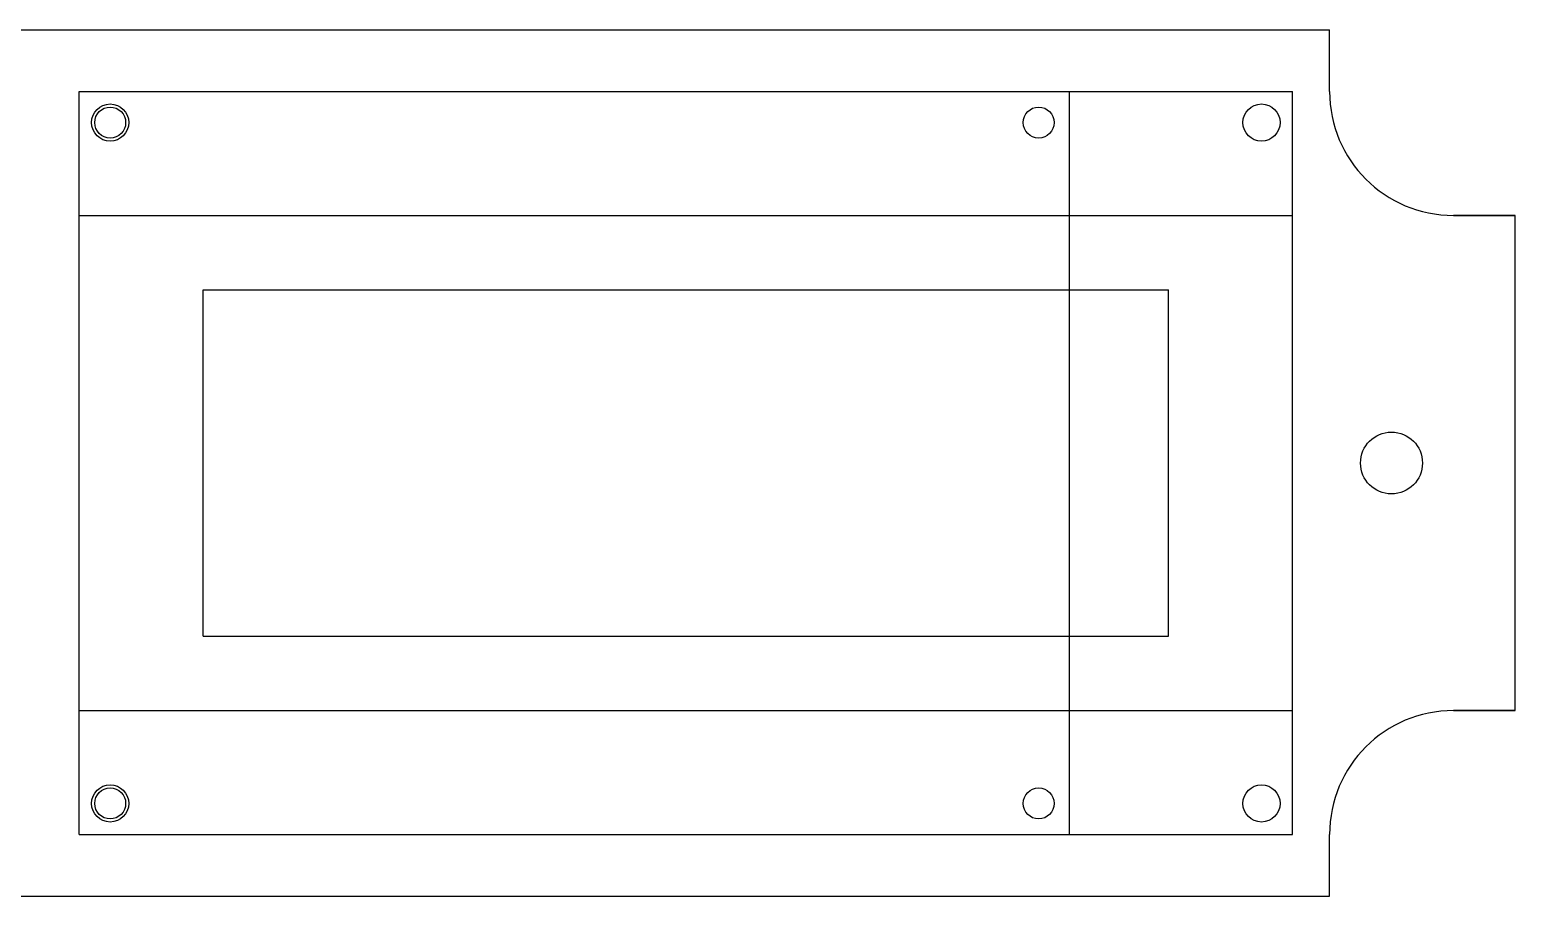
# Model space of a CAD drawing. Header units: millimetres. Extents: x 0 to 240, y 0 to 70.
# Drawn here: x 120 to 240, y 0 to 70 of the extents above; entities that cross this region are included whole.
import ezdxf

# ---------------------------------------------------------------- set-up
doc = ezdxf.new("R2010")
doc.units = ezdxf.units.MM
for name, color, linetype in [('Shape', 7, 'CONTINUOUS'), ('Shape006', 7, 'CONTINUOUS'), ('Shape007', 7, 'CONTINUOUS'), ('Shape008', 7, 'CONTINUOUS'), ('Shape009', 7, 'CONTINUOUS'), ('Shape010', 7, 'CONTINUOUS'), ('Shape028', 7, 'CONTINUOUS'), ('Shape029', 7, 'CONTINUOUS'), ('Shape030', 7, 'CONTINUOUS'), ('Shape031', 7, 'CONTINUOUS'), ('Shape032', 7, 'CONTINUOUS'), ('Shape039', 7, 'CONTINUOUS'), ('Shape040', 7, 'CONTINUOUS'), ('Shape041', 7, 'CONTINUOUS'), ('Shape042', 7, 'CONTINUOUS'), ('Shape047', 7, 'CONTINUOUS'), ('Shape049', 7, 'CONTINUOUS'), ('Shape050', 7, 'CONTINUOUS'), ('Shape052', 7, 'CONTINUOUS'), ('Shape054', 7, 'CONTINUOUS'), ('Shape055', 7, 'CONTINUOUS'), ('Shape056', 7, 'CONTINUOUS'), ('Shape059', 7, 'CONTINUOUS'), ('Shape060', 7, 'CONTINUOUS'), ('Shape061', 7, 'CONTINUOUS'), ('Shape063', 7, 'CONTINUOUS'), ('Shape067', 7, 'CONTINUOUS'), ('Shape069', 7, 'CONTINUOUS'), ('Shape074', 7, 'CONTINUOUS'), ('Shape076', 7, 'CONTINUOUS'), ('Shape077', 7, 'CONTINUOUS'), ('Shape082', 7, 'CONTINUOUS'), ('Shape084', 7, 'CONTINUOUS'), ('Shape085', 7, 'CONTINUOUS'), ('Shape086', 7, 'CONTINUOUS'), ('Shape090', 7, 'CONTINUOUS'), ('Shape091', 7, 'CONTINUOUS'), ('Shape093', 7, 'CONTINUOUS'), ('Shape094', 7, 'CONTINUOUS'), ('Shape095', 7, 'CONTINUOUS'), ('Shape096', 7, 'CONTINUOUS'), ('Shape098', 7, 'CONTINUOUS'), ('Shape099', 7, 'CONTINUOUS'), ('Shape102', 7, 'CONTINUOUS'), ('Shape105', 7, 'CONTINUOUS'), ('Shape109', 7, 'CONTINUOUS'), ('Shape110', 7, 'CONTINUOUS'), ('Shape111', 7, 'CONTINUOUS'), ('Shape114', 7, 'CONTINUOUS'), ('Shape117', 7, 'CONTINUOUS'), ('Shape119', 7, 'CONTINUOUS'), ('Shape123', 7, 'CONTINUOUS'), ('Shape124', 7, 'CONTINUOUS'), ('Shape125', 7, 'CONTINUOUS'), ('Shape126', 7, 'CONTINUOUS'), ('Shape128', 7, 'CONTINUOUS'), ('Shape131', 7, 'CONTINUOUS'), ('Shape134', 7, 'CONTINUOUS'), ('Shape135', 7, 'CONTINUOUS'), ('Shape141', 7, 'CONTINUOUS'), ('Shape142', 7, 'CONTINUOUS'), ('Shape143', 7, 'CONTINUOUS'), ('Shape144', 7, 'CONTINUOUS'), ('Shape148', 7, 'CONTINUOUS'), ('Shape149', 7, 'CONTINUOUS'), ('Shape150', 7, 'CONTINUOUS'), ('Shape152', 7, 'CONTINUOUS'), ('Shape154', 7, 'CONTINUOUS'), ('Shape156', 7, 'CONTINUOUS'), ('Shape160', 7, 'CONTINUOUS'), ('Shape161', 7, 'CONTINUOUS'), ('Shape164', 7, 'CONTINUOUS'), ('Shape165', 7, 'CONTINUOUS'), ('Shape166', 7, 'CONTINUOUS'), ('Shape170', 7, 'CONTINUOUS'), ('Shape172', 7, 'CONTINUOUS'), ('Shape173', 7, 'CONTINUOUS'), ('Shape177', 7, 'CONTINUOUS'), ('Shape180', 7, 'CONTINUOUS'), ('Shape187', 7, 'CONTINUOUS'), ('Shape189', 7, 'CONTINUOUS'), ('Shape190', 7, 'CONTINUOUS'), ('Shape192', 7, 'CONTINUOUS'), ('Shape193', 7, 'CONTINUOUS'), ('Shape194', 7, 'CONTINUOUS'), ('Shape197', 7, 'CONTINUOUS'), ('Shape198', 7, 'CONTINUOUS'), ('Shape199', 7, 'CONTINUOUS'), ('Shape204', 7, 'CONTINUOUS'), ('Shape205', 7, 'CONTINUOUS'), ('Shape206', 7, 'CONTINUOUS'), ('Shape207', 7, 'CONTINUOUS'), ('Shape209', 7, 'CONTINUOUS'), ('Shape210', 7, 'CONTINUOUS'), ('Shape211', 7, 'CONTINUOUS'), ('Shape212', 7, 'CONTINUOUS'), ('Shape213', 7, 'CONTINUOUS'), ('Shape215', 7, 'CONTINUOUS'), ('Shape217', 7, 'CONTINUOUS'), ('Shape220', 7, 'CONTINUOUS'), ('Shape221', 7, 'CONTINUOUS'), ('Shape225', 7, 'CONTINUOUS'), ('Shape226', 7, 'CONTINUOUS'), ('Shape229', 7, 'CONTINUOUS'), ('Shape230', 7, 'CONTINUOUS'), ('Shape231', 7, 'CONTINUOUS'), ('Shape234', 7, 'CONTINUOUS'), ('Shape235', 7, 'CONTINUOUS'), ('Shape238', 7, 'CONTINUOUS'), ('Shape239', 7, 'CONTINUOUS'), ('Shape245', 7, 'CONTINUOUS'), ('Shape247', 7, 'CONTINUOUS'), ('Shape249', 7, 'CONTINUOUS'), ('Shape251', 7, 'CONTINUOUS'), ('Shape253', 7, 'CONTINUOUS'), ('Shape254', 7, 'CONTINUOUS'), ('Shape259', 7, 'CONTINUOUS'), ('Shape260', 7, 'CONTINUOUS'), ('Shape262', 7, 'CONTINUOUS'), ('Shape267', 7, 'CONTINUOUS'), ('Shape269', 7, 'CONTINUOUS'), ('Shape273', 7, 'CONTINUOUS'), ('Shape276', 7, 'CONTINUOUS'), ('Shape277', 7, 'CONTINUOUS'), ('Shape280', 7, 'CONTINUOUS'), ('Shape282', 7, 'CONTINUOUS'), ('Shape283', 7, 'CONTINUOUS'), ('Shape284', 7, 'CONTINUOUS'), ('Shape289', 7, 'CONTINUOUS'), ('Shape293', 7, 'CONTINUOUS'), ('Shape295', 7, 'CONTINUOUS'), ('Shape302', 7, 'CONTINUOUS'), ('Shape306', 7, 'CONTINUOUS'), ('Shape307', 7, 'CONTINUOUS'), ('Shape309', 7, 'CONTINUOUS'), ('Shape310', 7, 'CONTINUOUS'), ('Shape313', 7, 'CONTINUOUS'), ('Shape315', 7, 'CONTINUOUS'), ('Shape316', 7, 'CONTINUOUS'), ('Shape317', 7, 'CONTINUOUS'), ('Shape318', 7, 'CONTINUOUS'), ('Shape321', 7, 'CONTINUOUS'), ('Shape322', 7, 'CONTINUOUS'), ('Shape324', 7, 'CONTINUOUS'), ('Shape325', 7, 'CONTINUOUS'), ('Shape327', 7, 'CONTINUOUS'), ('Shape335', 7, 'CONTINUOUS'), ('Shape343', 7, 'CONTINUOUS'), ('Shape344', 7, 'CONTINUOUS'), ('Shape352', 7, 'CONTINUOUS'), ('Shape359', 7, 'CONTINUOUS'), ('Shape373', 7, 'CONTINUOUS'), ('Shape379', 7, 'CONTINUOUS'), ('Shape385', 7, 'CONTINUOUS'), ('Shape403', 7, 'CONTINUOUS'), ('Shape411', 7, 'CONTINUOUS'), ('Shape416', 7, 'CONTINUOUS'), ('Shape422', 7, 'CONTINUOUS'), ('Shape439', 7, 'CONTINUOUS'), ('Shape440', 7, 'CONTINUOUS'), ('Shape441', 7, 'CONTINUOUS'), ('Shape453', 7, 'CONTINUOUS'), ('Shape454', 7, 'CONTINUOUS'), ('Shape466', 7, 'CONTINUOUS'), ('Shape473', 7, 'CONTINUOUS'), ('Shape474', 7, 'CONTINUOUS'), ('Shape483', 7, 'CONTINUOUS'), ('Shape484', 7, 'CONTINUOUS'), ('Shape488', 7, 'CONTINUOUS'), ('Shape503', 7, 'CONTINUOUS'), ('Shape504', 7, 'CONTINUOUS'), ('Shape518', 7, 'CONTINUOUS'), ('Shape519', 7, 'CONTINUOUS'), ('Shape520', 7, 'CONTINUOUS'), ('Shape521', 7, 'CONTINUOUS'), ('Shape522', 7, 'CONTINUOUS'), ('Shape523', 7, 'CONTINUOUS'), ('Shape524', 7, 'CONTINUOUS'), ('Shape525', 7, 'CONTINUOUS'), ('Shape526', 7, 'CONTINUOUS'), ('Shape527', 7, 'CONTINUOUS'), ('Shape530', 7, 'CONTINUOUS'), ('Shape531', 7, 'CONTINUOUS'), ('Shape537', 7, 'CONTINUOUS'), ('Shape538', 7, 'CONTINUOUS'), ('Shape539', 7, 'CONTINUOUS'), ('Shape540', 7, 'CONTINUOUS'), ('Shape541', 7, 'CONTINUOUS'), ('Shape542', 7, 'CONTINUOUS'), ('Shape543', 7, 'CONTINUOUS'), ('Shape544', 7, 'CONTINUOUS'), ('Shape545', 7, 'CONTINUOUS'), ('Shape561', 7, 'CONTINUOUS'), ('Shape562', 7, 'CONTINUOUS'), ('Shape563', 7, 'CONTINUOUS'), ('Shape565', 7, 'CONTINUOUS'), ('Shape566', 7, 'CONTINUOUS'), ('Shape567', 7, 'CONTINUOUS'), ('Shape568', 7, 'CONTINUOUS'), ('Shape569', 7, 'CONTINUOUS'), ('Shape570', 7, 'CONTINUOUS'), ('Shape571', 7, 'CONTINUOUS'), ('Shape572', 7, 'CONTINUOUS'), ('Shape573', 7, 'CONTINUOUS'), ('Shape574', 7, 'CONTINUOUS'), ('Shape575', 7, 'CONTINUOUS'), ('Shape576', 7, 'CONTINUOUS'), ('Shape577', 7, 'CONTINUOUS'), ('Shape578', 7, 'CONTINUOUS'), ('Shape579', 7, 'CONTINUOUS'), ('Shape580', 7, 'CONTINUOUS'), ('Shape581', 7, 'CONTINUOUS'), ('Shape582', 7, 'CONTINUOUS'), ('Shape583', 7, 'CONTINUOUS'), ('Shape584', 7, 'CONTINUOUS'), ('Shape585', 7, 'CONTINUOUS'), ('Shape586', 7, 'CONTINUOUS'), ('Shape587', 7, 'CONTINUOUS'), ('Shape588', 7, 'CONTINUOUS'), ('Shape589', 7, 'CONTINUOUS'), ('Shape590', 7, 'CONTINUOUS'), ('Shape591', 7, 'CONTINUOUS'), ('Shape592', 7, 'CONTINUOUS'), ('Shape593', 7, 'CONTINUOUS'), ('Shape594', 7, 'CONTINUOUS'), ('Shape595', 7, 'CONTINUOUS')]:
    doc.layers.add(name, color=color, linetype=linetype)

msp = doc.modelspace()

# ---------------------------------------------------------------- linework, layer by layer
at = {"layer": 'Shape'}
msp.add_line((124, 5, 10), (124, 5, 11.6), dxfattribs=at)
at = {"layer": 'Shape006'}
msp.add_line((124, 5, 10), (124, 65, 10), dxfattribs=at)
at = {"layer": 'Shape007'}
msp.add_circle((219.5, 62.5), 1.5, dxfattribs=at)
at = {"layer": 'Shape008'}
msp.add_line((235, 15), (240, 15), dxfattribs=at)
at = {"layer": 'Shape009'}
msp.add_line((225, 0), (225, 0, 3), dxfattribs=at)
at = {"layer": 'Shape010'}
msp.add_line((15, 0, 3), (225, 0, 3), dxfattribs=at)
at = {"layer": 'Shape028'}
msp.add_line((15, 70, 3), (225, 70, 3), dxfattribs=at)
at = {"layer": 'Shape029'}
msp.add_line((225, 65, 3), (225, 70, 3), dxfattribs=at)
at = {"layer": 'Shape030'}
msp.add_arc((235, 65, 3), 10, 180, -90, dxfattribs=at)
at = {"layer": 'Shape031'}
msp.add_line((240, 55, 3), (235, 55, 3), dxfattribs=at)
at = {"layer": 'Shape032'}
msp.add_line((240, 15, 3), (240, 55, 3), dxfattribs=at)
at = {"layer": 'Shape039'}
msp.add_line((240, 15, 3), (235, 15, 3), dxfattribs=at)
at = {"layer": 'Shape040'}
msp.add_arc((235, 5, 3), 10, 90, 180, dxfattribs=at)
at = {"layer": 'Shape041'}
msp.add_line((225, 0, 3), (225, 5, 3), dxfattribs=at)
at = {"layer": 'Shape042'}
msp.add_line((15, 0, 3), (225, 0, 3), dxfattribs=at)
at = {"layer": 'Shape047'}
msp.add_line((134, 49, 18), (212, 49, 18), dxfattribs=at)
at = {"layer": 'Shape049'}
msp.add_circle((126.5, 7.5), 1.5, dxfattribs=at)
at = {"layer": 'Shape050'}
msp.add_line((124, 55, 11.6), (124, 65, 11.6), dxfattribs=at)
at = {"layer": 'Shape052'}
msp.add_line((124, 5, 10), (222, 5, 10), dxfattribs=at)
at = {"layer": 'Shape054'}
msp.add_circle((126.5, 62.5), 1.5, dxfattribs=at)
at = {"layer": 'Shape055'}
msp.add_circle((126.5, 7.5), 1.5, dxfattribs=at)
at = {"layer": 'Shape056'}
msp.add_line((124, 5, 10), (204, 5, 10), dxfattribs=at)
at = {"layer": 'Shape059'}
msp.add_line((124, 5, 10), (124, 65, 10), dxfattribs=at)
at = {"layer": 'Shape060'}
msp.add_circle((126.5, 62.5), 1.25, dxfattribs=at)
at = {"layer": 'Shape061'}
msp.add_line((124, 15, 11.6), (124, 15, 20.6), dxfattribs=at)
at = {"layer": 'Shape063'}
msp.add_line((124, 55, 11.6), (222, 55, 11.6), dxfattribs=at)
at = {"layer": 'Shape067'}
msp.add_line((134, 21, 21), (134, 49, 21), dxfattribs=at)
at = {"layer": 'Shape069'}
msp.add_circle((126.5, 62.5), 1.25, dxfattribs=at)
at = {"layer": 'Shape074'}
msp.add_line((134, 21, 21), (212, 21, 21), dxfattribs=at)
at = {"layer": 'Shape076'}
msp.add_line((204, 5, 10), (204, 65, 10), dxfattribs=at)
at = {"layer": 'Shape077'}
msp.add_circle((230, 35), 2.5, dxfattribs=at)
at = {"layer": 'Shape082'}
msp.add_line((222, 5, 11.6), (222, 15, 11.6), dxfattribs=at)
at = {"layer": 'Shape084'}
msp.add_line((124, 15, 11.6), (124, 55, 11.6), dxfattribs=at)
at = {"layer": 'Shape085'}
msp.add_circle((230, 35), 2.5, dxfattribs=at)
at = {"layer": 'Shape086'}
msp.add_line((212, 21, 18), (212, 21, 21), dxfattribs=at)
at = {"layer": 'Shape090'}
msp.add_line((124, 5, 11.6), (124, 65, 11.6), dxfattribs=at)
at = {"layer": 'Shape091'}
msp.add_line((222, 15, 11.6), (222, 55, 11.6), dxfattribs=at)
at = {"layer": 'Shape093'}
msp.add_line((124, 5, 11.6), (124, 15, 11.6), dxfattribs=at)
at = {"layer": 'Shape094'}
msp.add_circle((219.5, 62.5), 1.5, dxfattribs=at)
at = {"layer": 'Shape095'}
msp.add_line((134, 49, 18), (212, 49, 18), dxfattribs=at)
at = {"layer": 'Shape096'}
msp.add_line((124, 55, 20.6), (222, 55, 20.6), dxfattribs=at)
at = {"layer": 'Shape098'}
msp.add_circle((126.5, 62.5), 1.25, dxfattribs=at)
at = {"layer": 'Shape099'}
msp.add_circle((126.5, 7.5), 1.25, dxfattribs=at)
at = {"layer": 'Shape102'}
msp.add_line((124, 5, 10), (124, 65, 10), dxfattribs=at)
at = {"layer": 'Shape105'}
msp.add_circle((201.5, 7.5), 1.25, dxfattribs=at)
at = {"layer": 'Shape109'}
msp.add_line((204, 65, 10), (204, 65, 11.6), dxfattribs=at)
at = {"layer": 'Shape110'}
msp.add_line((124, 15, 11.6), (222, 15, 11.6), dxfattribs=at)
at = {"layer": 'Shape111'}
msp.add_line((124, 65, 10), (204, 65, 10), dxfattribs=at)
at = {"layer": 'Shape114'}
msp.add_line((124, 5, 11.6), (222, 5, 11.6), dxfattribs=at)
at = {"layer": 'Shape117'}
msp.add_line((124, 65, 10), (124, 65, 11.6), dxfattribs=at)
at = {"layer": 'Shape119'}
msp.add_line((124, 55, 20.6), (222, 55, 20.6), dxfattribs=at)
at = {"layer": 'Shape123'}
msp.add_line((124, 65, 10), (124, 65, 11.6), dxfattribs=at)
at = {"layer": 'Shape124'}
msp.add_line((134, 21, 18), (134, 49, 18), dxfattribs=at)
at = {"layer": 'Shape125'}
msp.add_line((134, 21, 18), (212, 21, 18), dxfattribs=at)
at = {"layer": 'Shape126'}
msp.add_line((212, 21, 18), (212, 49, 18), dxfattribs=at)
at = {"layer": 'Shape128'}
msp.add_circle((201.5, 7.5), 1.25, dxfattribs=at)
at = {"layer": 'Shape131'}
msp.add_line((124, 15, 11.6), (124, 55, 11.6), dxfattribs=at)
at = {"layer": 'Shape134'}
msp.add_line((124, 5, 10), (124, 5, 11.6), dxfattribs=at)
at = {"layer": 'Shape135'}
msp.add_line((124, 55, 11.6), (124, 55, 20.6), dxfattribs=at)
at = {"layer": 'Shape141'}
msp.add_circle((201.5, 7.5), 1.25, dxfattribs=at)
at = {"layer": 'Shape142'}
msp.add_line((124, 5, 11.6), (204, 5, 11.6), dxfattribs=at)
at = {"layer": 'Shape143'}
msp.add_circle((126.5, 7.5), 1.25, dxfattribs=at)
at = {"layer": 'Shape144'}
msp.add_circle((126.5, 7.5), 1.25, dxfattribs=at)
at = {"layer": 'Shape148'}
msp.add_line((222, 15, 20.6), (222, 55, 20.6), dxfattribs=at)
at = {"layer": 'Shape149'}
msp.add_line((222, 15, 11.6), (222, 55, 11.6), dxfattribs=at)
at = {"layer": 'Shape150'}
msp.add_line((124, 65, 10), (222, 65, 10), dxfattribs=at)
at = {"layer": 'Shape152'}
msp.add_line((124, 15, 11.6), (124, 15, 20.6), dxfattribs=at)
at = {"layer": 'Shape154'}
msp.add_line((134, 49, 21), (212, 49, 21), dxfattribs=at)
at = {"layer": 'Shape156'}
msp.add_line((222, 5, 10), (222, 65, 10), dxfattribs=at)
at = {"layer": 'Shape160'}
msp.add_line((222, 15, 20.6), (222, 55, 20.6), dxfattribs=at)
at = {"layer": 'Shape161'}
msp.add_line((222, 15, 11.6), (222, 15, 20.6), dxfattribs=at)
at = {"layer": 'Shape164'}
msp.add_line((124, 5, 10), (204, 5, 10), dxfattribs=at)
at = {"layer": 'Shape165'}
msp.add_circle((219.5, 7.5), 1.5, dxfattribs=at)
at = {"layer": 'Shape166'}
msp.add_line((124, 15, 20.6), (222, 15, 20.6), dxfattribs=at)
at = {"layer": 'Shape170'}
msp.add_arc((235, 5), 10, 90, 180, dxfattribs=at)
at = {"layer": 'Shape172'}
msp.add_line((222, 55, 11.6), (222, 65, 11.6), dxfattribs=at)
at = {"layer": 'Shape173'}
msp.add_circle((126.5, 62.5), 1.25, dxfattribs=at)
at = {"layer": 'Shape177'}
msp.add_line((124, 65, 10), (124, 65, 11.6), dxfattribs=at)
at = {"layer": 'Shape180'}
msp.add_circle((201.5, 7.5), 1.25, dxfattribs=at)
at = {"layer": 'Shape187'}
msp.add_line((134, 21, 21), (134, 49, 21), dxfattribs=at)
at = {"layer": 'Shape189'}
msp.add_line((212, 49, 18), (212, 49, 21), dxfattribs=at)
at = {"layer": 'Shape190'}
msp.add_circle((230, 35), 2.5, dxfattribs=at)
at = {"layer": 'Shape192'}
msp.add_line((124, 5, 11.6), (124, 65, 11.6), dxfattribs=at)
at = {"layer": 'Shape193'}
msp.add_line((124, 55, 11.6), (124, 65, 11.6), dxfattribs=at)
at = {"layer": 'Shape194'}
msp.add_circle((201.5, 62.5), 1.25, dxfattribs=at)
at = {"layer": 'Shape197'}
msp.add_circle((201.5, 62.5), 1.25, dxfattribs=at)
at = {"layer": 'Shape198'}
msp.add_line((124, 5, 10), (124, 65, 10), dxfattribs=at)
at = {"layer": 'Shape199'}
msp.add_line((134, 21, 21), (212, 21, 21), dxfattribs=at)
at = {"layer": 'Shape204'}
msp.add_line((232.5, 35), (232.5, 35, 3), dxfattribs=at)
at = {"layer": 'Shape205'}
msp.add_line((124, 65, 11.6), (222, 65, 11.6), dxfattribs=at)
at = {"layer": 'Shape206'}
msp.add_circle((201.5, 62.5), 1.25, dxfattribs=at)
at = {"layer": 'Shape207'}
msp.add_circle((126.5, 62.5), 1.5, dxfattribs=at)
at = {"layer": 'Shape209'}
msp.add_line((232.5, 35), (232.5, 35, 3), dxfattribs=at)
at = {"layer": 'Shape210'}
msp.add_line((222, 65, 10), (222, 65, 11.6), dxfattribs=at)
at = {"layer": 'Shape211'}
msp.add_line((204, 5, 10), (204, 5, 11.6), dxfattribs=at)
at = {"layer": 'Shape212'}
msp.add_line((222, 5, 10), (222, 65, 10), dxfattribs=at)
at = {"layer": 'Shape213'}
msp.add_circle((126.5, 7.5), 1.5, dxfattribs=at)
at = {"layer": 'Shape215'}
msp.add_line((222, 5, 10), (222, 5, 11.6), dxfattribs=at)
at = {"layer": 'Shape217'}
msp.add_line((124, 15, 20.6), (124, 55, 20.6), dxfattribs=at)
at = {"layer": 'Shape220'}
msp.add_line((124, 65, 10), (124, 65, 11.6), dxfattribs=at)
at = {"layer": 'Shape221'}
msp.add_line((124, 5, 10), (124, 5, 11.6), dxfattribs=at)
at = {"layer": 'Shape225'}
msp.add_line((222, 65, 10), (222, 65, 11.6), dxfattribs=at)
at = {"layer": 'Shape226'}
msp.add_line((204, 5, 10), (204, 65, 10), dxfattribs=at)
at = {"layer": 'Shape229'}
msp.add_line((204, 5, 11.6), (204, 65, 11.6), dxfattribs=at)
at = {"layer": 'Shape230'}
msp.add_line((212, 21, 18), (212, 21, 21), dxfattribs=at)
at = {"layer": 'Shape231'}
msp.add_circle((219.5, 7.5), 1.5, dxfattribs=at)
at = {"layer": 'Shape234'}
msp.add_line((222, 55, 11.6), (222, 55, 20.6), dxfattribs=at)
at = {"layer": 'Shape235'}
msp.add_line((134, 21, 18), (134, 49, 18), dxfattribs=at)
at = {"layer": 'Shape238'}
msp.add_line((222, 55, 11.6), (222, 65, 11.6), dxfattribs=at)
at = {"layer": 'Shape239'}
msp.add_line((124, 65, 10), (204, 65, 10), dxfattribs=at)
at = {"layer": 'Shape245'}
msp.add_line((134, 21, 18), (134, 21, 21), dxfattribs=at)
at = {"layer": 'Shape247'}
msp.add_line((212, 21, 21), (212, 49, 21), dxfattribs=at)
at = {"layer": 'Shape249'}
msp.add_circle((219.5, 62.5), 1.5, dxfattribs=at)
at = {"layer": 'Shape251'}
msp.add_line((134, 21, 18), (212, 21, 18), dxfattribs=at)
at = {"layer": 'Shape253'}
msp.add_circle((230, 35), 2.5, dxfattribs=at)
at = {"layer": 'Shape254'}
msp.add_line((124, 5, 11.6), (222, 5, 11.6), dxfattribs=at)
at = {"layer": 'Shape259'}
msp.add_line((222, 55, 11.6), (222, 55, 20.6), dxfattribs=at)
at = {"layer": 'Shape260'}
msp.add_line((124, 15, 20.6), (222, 15, 20.6), dxfattribs=at)
at = {"layer": 'Shape262'}
msp.add_line((124, 55, 11.6), (124, 55, 20.6), dxfattribs=at)
at = {"layer": 'Shape267'}
msp.add_line((222, 15, 11.6), (222, 15, 20.6), dxfattribs=at)
at = {"layer": 'Shape269'}
msp.add_line((124, 15, 11.6), (222, 15, 11.6), dxfattribs=at)
at = {"layer": 'Shape273'}
msp.add_circle((201.5, 62.5), 1.25, dxfattribs=at)
at = {"layer": 'Shape276'}
msp.add_line((124, 15, 20.6), (124, 55, 20.6), dxfattribs=at)
at = {"layer": 'Shape277'}
msp.add_circle((126.5, 7.5), 1.25, dxfattribs=at)
at = {"layer": 'Shape280'}
msp.add_line((204, 65, 10), (204, 65, 11.6), dxfattribs=at)
at = {"layer": 'Shape282'}
msp.add_line((204, 5, 10), (204, 5, 11.6), dxfattribs=at)
at = {"layer": 'Shape283'}
msp.add_line((124, 65, 11.6), (222, 65, 11.6), dxfattribs=at)
at = {"layer": 'Shape284'}
msp.add_line((124, 5, 11.6), (204, 5, 11.6), dxfattribs=at)
at = {"layer": 'Shape289'}
msp.add_line((124, 55, 11.6), (222, 55, 11.6), dxfattribs=at)
at = {"layer": 'Shape293'}
msp.add_circle((126.5, 62.5), 1.5, dxfattribs=at)
at = {"layer": 'Shape295'}
msp.add_circle((219.5, 62.5), 1.5, dxfattribs=at)
at = {"layer": 'Shape302'}
msp.add_line((124, 5, 10), (124, 5, 11.6), dxfattribs=at)
at = {"layer": 'Shape306'}
msp.add_circle((126.5, 7.5), 1.5, dxfattribs=at)
at = {"layer": 'Shape307'}
msp.add_line((222, 5, 10), (222, 5, 11.6), dxfattribs=at)
at = {"layer": 'Shape309'}
msp.add_circle((126.5, 62.5), 1.5, dxfattribs=at)
at = {"layer": 'Shape310'}
msp.add_circle((219.5, 7.5), 1.5, dxfattribs=at)
at = {"layer": 'Shape313'}
msp.add_line((134, 21, 18), (134, 21, 21), dxfattribs=at)
at = {"layer": 'Shape315'}
msp.add_line((124, 65, 11.6), (204, 65, 11.6), dxfattribs=at)
at = {"layer": 'Shape316'}
msp.add_line((222, 5, 11.6), (222, 15, 11.6), dxfattribs=at)
at = {"layer": 'Shape317'}
msp.add_line((124, 5, 10), (222, 5, 10), dxfattribs=at)
at = {"layer": 'Shape318'}
msp.add_line((204, 5, 11.6), (204, 65, 11.6), dxfattribs=at)
at = {"layer": 'Shape321'}
msp.add_line((134, 49, 18), (134, 49, 21), dxfattribs=at)
at = {"layer": 'Shape322'}
msp.add_line((124, 65, 11.6), (204, 65, 11.6), dxfattribs=at)
at = {"layer": 'Shape324'}
msp.add_circle((219.5, 7.5), 1.5, dxfattribs=at)
at = {"layer": 'Shape325'}
msp.add_line((124, 5, 11.6), (124, 15, 11.6), dxfattribs=at)
at = {"layer": 'Shape327'}
msp.add_line((134, 49, 18), (134, 49, 21), dxfattribs=at)
at = {"layer": 'Shape335'}
msp.add_line((240, 15, 3), (235, 15, 3), dxfattribs=at)
at = {"layer": 'Shape343'}
msp.add_line((124, 65, 10), (222, 65, 10), dxfattribs=at)
at = {"layer": 'Shape344'}
msp.add_line((134, 49, 21), (212, 49, 21), dxfattribs=at)
at = {"layer": 'Shape352'}
msp.add_line((212, 49, 18), (212, 49, 21), dxfattribs=at)
at = {"layer": 'Shape359'}
msp.add_line((235, 55), (240, 55), dxfattribs=at)
at = {"layer": 'Shape373'}
msp.add_line((235, 15), (240, 15), dxfattribs=at)
at = {"layer": 'Shape379'}
msp.add_line((240, 15), (240, 15, 3), dxfattribs=at)
at = {"layer": 'Shape385'}
msp.add_line((212, 21, 21), (212, 49, 21), dxfattribs=at)
at = {"layer": 'Shape403'}
msp.add_arc((235, 5, 3), 10, 90, 180, dxfattribs=at)
at = {"layer": 'Shape411'}
msp.add_line((225, 0), (225, 5), dxfattribs=at)
at = {"layer": 'Shape416'}
msp.add_line((235, 15), (240, 15), dxfattribs=at)
at = {"layer": 'Shape422'}
msp.add_line((225, 0), (225, 5), dxfattribs=at)
at = {"layer": 'Shape439'}
msp.add_line((235, 15), (240, 15), dxfattribs=at)
at = {"layer": 'Shape440'}
msp.add_line((225, 65), (225, 70), dxfattribs=at)
at = {"layer": 'Shape441'}
msp.add_line((225, 65), (225, 70), dxfattribs=at)
at = {"layer": 'Shape453'}
msp.add_line((15, 0, 3), (225, 0, 3), dxfattribs=at)
at = {"layer": 'Shape454'}
msp.add_arc((235, 65), 10, 180, -90, dxfattribs=at)
at = {"layer": 'Shape466'}
msp.add_line((15, 0), (225, 0), dxfattribs=at)
at = {"layer": 'Shape473'}
msp.add_arc((235, 5), 10, 90, 180, dxfattribs=at)
at = {"layer": 'Shape474'}
msp.add_line((212, 21, 18), (212, 49, 18), dxfattribs=at)
at = {"layer": 'Shape483'}
msp.add_line((235, 55), (240, 55), dxfattribs=at)
at = {"layer": 'Shape484'}
msp.add_arc((235, 5), 10, 90, 180, dxfattribs=at)
at = {"layer": 'Shape488'}
msp.add_arc((235, 65), 10, 180, -90, dxfattribs=at)
at = {"layer": 'Shape503'}
msp.add_line((225, 0, 3), (225, 5, 3), dxfattribs=at)
at = {"layer": 'Shape504'}
msp.add_line((225, 0), (225, 5), dxfattribs=at)
at = {"layer": 'Shape518'}
msp.add_arc((235, 5, 3), 10, 90, 180, dxfattribs=at)
at = {"layer": 'Shape519'}
msp.add_line((235, 15), (235, 15, 3), dxfattribs=at)
at = {"layer": 'Shape520'}
msp.add_arc((235, 5), 10, 90, 180, dxfattribs=at)
at = {"layer": 'Shape521'}
msp.add_line((240, 15), (240, 15, 3), dxfattribs=at)
at = {"layer": 'Shape522'}
msp.add_line((240, 15, 3), (235, 15, 3), dxfattribs=at)
at = {"layer": 'Shape523'}
msp.add_line((225, 5), (225, 5, 3), dxfattribs=at)
at = {"layer": 'Shape524'}
msp.add_line((225, 0), (225, 5), dxfattribs=at)
at = {"layer": 'Shape525'}
msp.add_line((225, 0), (225, 0, 3), dxfattribs=at)
at = {"layer": 'Shape526'}
msp.add_line((225, 0, 3), (225, 5, 3), dxfattribs=at)
at = {"layer": 'Shape527'}
msp.add_line((15, 0), (225, 0), dxfattribs=at)
at = {"layer": 'Shape530'}
msp.add_line((235, 15), (235, 15, 3), dxfattribs=at)
at = {"layer": 'Shape531'}
msp.add_line((225, 5), (225, 5, 3), dxfattribs=at)
at = {"layer": 'Shape537'}
msp.add_line((15, 70), (225, 70), dxfattribs=at)
at = {"layer": 'Shape538'}
msp.add_line((225, 65), (225, 70), dxfattribs=at)
at = {"layer": 'Shape539'}
msp.add_arc((235, 65), 10, 180, -90, dxfattribs=at)
at = {"layer": 'Shape540'}
msp.add_line((235, 55), (240, 55), dxfattribs=at)
at = {"layer": 'Shape541'}
msp.add_line((240, 15), (240, 55), dxfattribs=at)
at = {"layer": 'Shape542'}
msp.add_line((235, 15), (240, 15), dxfattribs=at)
at = {"layer": 'Shape543'}
msp.add_arc((235, 5), 10, 90, 180, dxfattribs=at)
at = {"layer": 'Shape544'}
msp.add_line((225, 0), (225, 5), dxfattribs=at)
at = {"layer": 'Shape545'}
msp.add_line((15, 0), (225, 0), dxfattribs=at)
at = {"layer": 'Shape561'}
msp.add_line((15, 70), (225, 70), dxfattribs=at)
at = {"layer": 'Shape562'}
msp.add_line((225, 70), (225, 70, 3), dxfattribs=at)
at = {"layer": 'Shape563'}
msp.add_line((15, 70, 3), (225, 70, 3), dxfattribs=at)
at = {"layer": 'Shape565'}
msp.add_line((225, 65, 3), (225, 70, 3), dxfattribs=at)
at = {"layer": 'Shape566'}
msp.add_line((225, 70), (225, 70, 3), dxfattribs=at)
at = {"layer": 'Shape567'}
msp.add_line((225, 65), (225, 70), dxfattribs=at)
at = {"layer": 'Shape568'}
msp.add_line((225, 65), (225, 65, 3), dxfattribs=at)
at = {"layer": 'Shape569'}
msp.add_line((225, 65), (225, 65, 3), dxfattribs=at)
at = {"layer": 'Shape570'}
msp.add_arc((235, 65, 3), 10, 180, -90, dxfattribs=at)
at = {"layer": 'Shape571'}
msp.add_line((235, 55), (235, 55, 3), dxfattribs=at)
at = {"layer": 'Shape572'}
msp.add_arc((235, 65), 10, 180, -90, dxfattribs=at)
at = {"layer": 'Shape573'}
msp.add_line((235, 55), (240, 55), dxfattribs=at)
at = {"layer": 'Shape574'}
msp.add_line((240, 55), (240, 55, 3), dxfattribs=at)
at = {"layer": 'Shape575'}
msp.add_line((240, 55, 3), (235, 55, 3), dxfattribs=at)
at = {"layer": 'Shape576'}
msp.add_line((235, 55), (235, 55, 3), dxfattribs=at)
at = {"layer": 'Shape577'}
msp.add_line((240, 15), (240, 15, 3), dxfattribs=at)
at = {"layer": 'Shape578'}
msp.add_line((240, 15, 3), (240, 55, 3), dxfattribs=at)
at = {"layer": 'Shape579'}
msp.add_line((240, 55), (240, 55, 3), dxfattribs=at)
at = {"layer": 'Shape580'}
msp.add_line((240, 15), (240, 55), dxfattribs=at)
at = {"layer": 'Shape581'}
msp.add_line((235, 15), (240, 15), dxfattribs=at)
at = {"layer": 'Shape582'}
msp.add_line((240, 15), (240, 15, 3), dxfattribs=at)
at = {"layer": 'Shape583'}
msp.add_line((240, 15, 3), (235, 15, 3), dxfattribs=at)
at = {"layer": 'Shape584'}
msp.add_line((235, 15), (235, 15, 3), dxfattribs=at)
at = {"layer": 'Shape585'}
msp.add_line((225, 5), (225, 5, 3), dxfattribs=at)
at = {"layer": 'Shape586'}
msp.add_arc((235, 5, 3), 10, 90, 180, dxfattribs=at)
at = {"layer": 'Shape587'}
msp.add_line((235, 15), (235, 15, 3), dxfattribs=at)
at = {"layer": 'Shape588'}
msp.add_arc((235, 5), 10, 90, 180, dxfattribs=at)
at = {"layer": 'Shape589'}
msp.add_line((225, 5), (225, 5, 3), dxfattribs=at)
at = {"layer": 'Shape590'}
msp.add_line((225, 0), (225, 5), dxfattribs=at)
at = {"layer": 'Shape591'}
msp.add_line((225, 0), (225, 0, 3), dxfattribs=at)
at = {"layer": 'Shape592'}
msp.add_line((225, 0, 3), (225, 5, 3), dxfattribs=at)
at = {"layer": 'Shape593'}
msp.add_line((15, 0), (225, 0), dxfattribs=at)
at = {"layer": 'Shape594'}
msp.add_line((225, 0), (225, 0, 3), dxfattribs=at)
at = {"layer": 'Shape595'}
msp.add_line((15, 0, 3), (225, 0, 3), dxfattribs=at)

doc.saveas('drawing.dxf')
